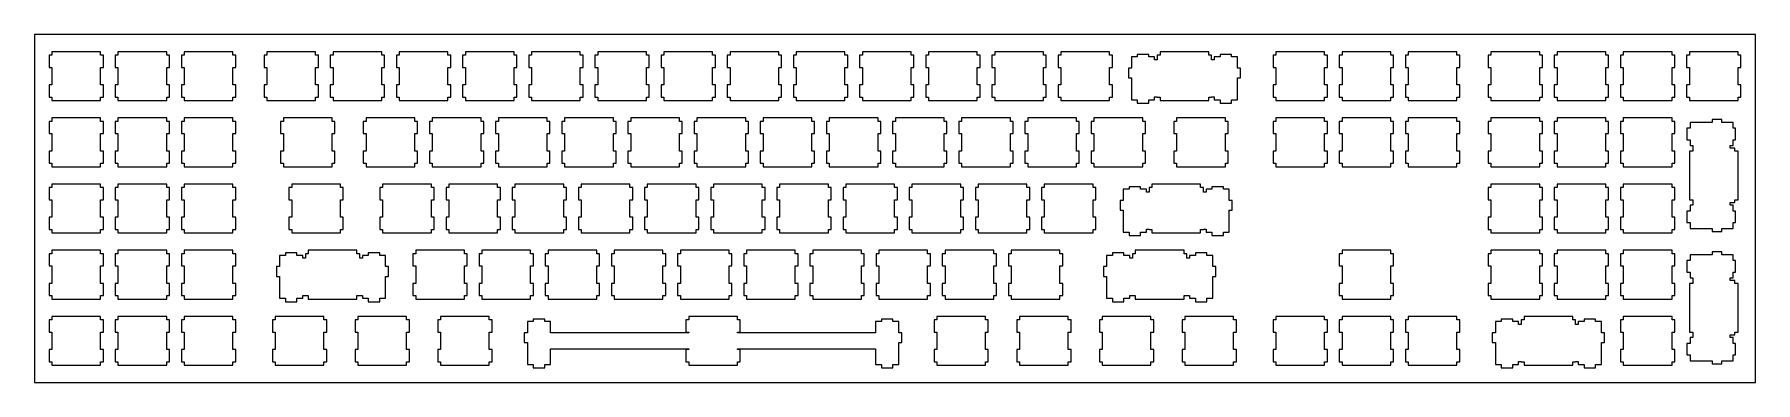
# Model space of a CAD drawing. Header units: millimetres. Extents: x 0 to 494, y 0 to 100.
import ezdxf

# ---------------------------------------------------------------- set-up
doc = ezdxf.new("R2010")
doc.units = ezdxf.units.MM
doc.layers.add('Layer1', color=7, linetype='CONTINUOUS')

msp = doc.modelspace()

# ---------------------------------------------------------------- linework, layer by layer
at = {"layer": 'Layer1'}
for points in [[(0, 0), (494.25, 0), (494.25, 100), (0, 100), (0, 0)], [(19, 82), (19.8, 82), (19.8, 85.5), (19, 85.5), (19, 90.5), (19.8, 90.5), (19.8, 94), (19, 94), (19, 95), (5, 95), (5, 94), (4.2, 94), (4.2, 90.5), (5, 90.5), (5, 85.5), (4.2, 85.5), (4.2, 82), (5, 82), (5, 81), (19, 81), (19, 82)], [(38, 82), (38.8, 82), (38.8, 85.5), (38, 85.5), (38, 90.5), (38.8, 90.5), (38.8, 94), (38, 94), (38, 95), (24, 95), (24, 94), (23.2, 94), (23.2, 90.5), (24, 90.5), (24, 85.5), (23.2, 85.5), (23.2, 82), (24, 82), (24, 81), (38, 81), (38, 82)], [(57, 82), (57.8, 82), (57.8, 85.5), (57, 85.5), (57, 90.5), (57.8, 90.5), (57.8, 94), (57, 94), (57, 95), (43, 95), (43, 94), (42.2, 94), (42.2, 90.5), (43, 90.5), (43, 85.5), (42.2, 85.5), (42.2, 82), (43, 82), (43, 81), (57, 81), (57, 82)], [(80.75, 82), (81.55, 82), (81.55, 85.5), (80.75, 85.5), (80.75, 90.5), (81.55, 90.5), (81.55, 94), (80.75, 94), (80.75, 95), (66.75, 95), (66.75, 94), (65.95, 94), (65.95, 90.5), (66.75, 90.5), (66.75, 85.5), (65.95, 85.5), (65.95, 82), (66.75, 82), (66.75, 81), (80.75, 81), (80.75, 82)], [(99.75, 82), (100.55, 82), (100.55, 85.5), (99.75, 85.5), (99.75, 90.5), (100.55, 90.5), (100.55, 94), (99.75, 94), (99.75, 95), (85.75, 95), (85.75, 94), (84.95, 94), (84.95, 90.5), (85.75, 90.5), (85.75, 85.5), (84.95, 85.5), (84.95, 82), (85.75, 82), (85.75, 81), (99.75, 81), (99.75, 82)], [(118.75, 82), (119.55, 82), (119.55, 85.5), (118.75, 85.5), (118.75, 90.5), (119.55, 90.5), (119.55, 94), (118.75, 94), (118.75, 95), (104.75, 95), (104.75, 94), (103.95, 94), (103.95, 90.5), (104.75, 90.5), (104.75, 85.5), (103.95, 85.5), (103.95, 82), (104.75, 82), (104.75, 81), (118.75, 81), (118.75, 82)], [(137.75, 82), (138.55, 82), (138.55, 85.5), (137.75, 85.5), (137.75, 90.5), (138.55, 90.5), (138.55, 94), (137.75, 94), (137.75, 95), (123.75, 95), (123.75, 94), (122.95, 94), (122.95, 90.5), (123.75, 90.5), (123.75, 85.5), (122.95, 85.5), (122.95, 82), (123.75, 82), (123.75, 81), (137.75, 81), (137.75, 82)], [(156.75, 82), (157.55, 82), (157.55, 85.5), (156.75, 85.5), (156.75, 90.5), (157.55, 90.5), (157.55, 94), (156.75, 94), (156.75, 95), (142.75, 95), (142.75, 94), (141.95, 94), (141.95, 90.5), (142.75, 90.5), (142.75, 85.5), (141.95, 85.5), (141.95, 82), (142.75, 82), (142.75, 81), (156.75, 81), (156.75, 82)], [(175.75, 82), (176.55, 82), (176.55, 85.5), (175.75, 85.5), (175.75, 90.5), (176.55, 90.5), (176.55, 94), (175.75, 94), (175.75, 95), (161.75, 95), (161.75, 94), (160.95, 94), (160.95, 90.5), (161.75, 90.5), (161.75, 85.5), (160.95, 85.5), (160.95, 82), (161.75, 82), (161.75, 81), (175.75, 81), (175.75, 82)], [(194.75, 82), (195.55, 82), (195.55, 85.5), (194.75, 85.5), (194.75, 90.5), (195.55, 90.5), (195.55, 94), (194.75, 94), (194.75, 95), (180.75, 95), (180.75, 94), (179.95, 94), (179.95, 90.5), (180.75, 90.5), (180.75, 85.5), (179.95, 85.5), (179.95, 82), (180.75, 82), (180.75, 81), (194.75, 81), (194.75, 82)], [(213.75, 82), (214.55, 82), (214.55, 85.5), (213.75, 85.5), (213.75, 90.5), (214.55, 90.5), (214.55, 94), (213.75, 94), (213.75, 95), (199.75, 95), (199.75, 94), (198.95, 94), (198.95, 90.5), (199.75, 90.5), (199.75, 85.5), (198.95, 85.5), (198.95, 82), (199.75, 82), (199.75, 81), (213.75, 81), (213.75, 82)], [(232.75, 82), (233.55, 82), (233.55, 85.5), (232.75, 85.5), (232.75, 90.5), (233.55, 90.5), (233.55, 94), (232.75, 94), (232.75, 95), (218.75, 95), (218.75, 94), (217.95, 94), (217.95, 90.5), (218.75, 90.5), (218.75, 85.5), (217.95, 85.5), (217.95, 82), (218.75, 82), (218.75, 81), (232.75, 81), (232.75, 82)], [(251.75, 82), (252.55, 82), (252.55, 85.5), (251.75, 85.5), (251.75, 90.5), (252.55, 90.5), (252.55, 94), (251.75, 94), (251.75, 95), (237.75, 95), (237.75, 94), (236.95, 94), (236.95, 90.5), (237.75, 90.5), (237.75, 85.5), (236.95, 85.5), (236.95, 82), (237.75, 82), (237.75, 81), (251.75, 81), (251.75, 82)], [(270.75, 82), (271.55, 82), (271.55, 85.5), (270.75, 85.5), (270.75, 90.5), (271.55, 90.5), (271.55, 94), (270.75, 94), (270.75, 95), (256.75, 95), (256.75, 94), (255.95, 94), (255.95, 90.5), (256.75, 90.5), (256.75, 85.5), (255.95, 85.5), (255.95, 82), (256.75, 82), (256.75, 81), (270.75, 81), (270.75, 82)], [(289.75, 82), (290.55, 82), (290.55, 85.5), (289.75, 85.5), (289.75, 90.5), (290.55, 90.5), (290.55, 94), (289.75, 94), (289.75, 95), (275.75, 95), (275.75, 94), (274.95, 94), (274.95, 90.5), (275.75, 90.5), (275.75, 85.5), (274.95, 85.5), (274.95, 82), (275.75, 82), (275.75, 81), (289.75, 81), (289.75, 82)], [(308.75, 82), (309.55, 82), (309.55, 85.5), (308.75, 85.5), (308.75, 90.5), (309.55, 90.5), (309.55, 94), (308.75, 94), (308.75, 95), (294.75, 95), (294.75, 94), (293.95, 94), (293.95, 90.5), (294.75, 90.5), (294.75, 85.5), (293.95, 85.5), (293.95, 82), (294.75, 82), (294.75, 81), (308.75, 81), (308.75, 82)], [(320, 81.23), (321.675, 81.23), (321.675, 82.03), (322.45, 82.03), (322.45, 82), (323.25, 82), (323.25, 81), (337.25, 81), (337.25, 82), (338.05, 82), (338.05, 82.03), (338.825, 82.03), (338.825, 81.23), (340.5, 81.23), (340.5, 80.238), (343.8, 80.238), (343.8, 81.23), (345.475, 81.23), (345.475, 87.5), (346.35, 87.5), (346.35, 90.3), (345.475, 90.3), (345.475, 93.53), (343.8, 93.53), (343.8, 94.238), (340.5, 94.238), (340.5, 93.53), (338.825, 93.53), (338.825, 92.73), (338.05, 92.73), (338.05, 94), (337.25, 94), (337.25, 95), (323.25, 95), (323.25, 94), (322.45, 94), (322.45, 92.73), (321.675, 92.73), (321.675, 93.53), (320, 93.53), (320, 94.238), (316.7, 94.238), (316.7, 93.53), (315.025, 93.53), (315.025, 90.3), (314.15, 90.3), (314.15, 87.5), (315.025, 87.5), (315.025, 81.23), (316.7, 81.23), (316.7, 80.238), (320, 80.238), (320, 81.23)], [(370.5, 82), (371.3, 82), (371.3, 85.5), (370.5, 85.5), (370.5, 90.5), (371.3, 90.5), (371.3, 94), (370.5, 94), (370.5, 95), (356.5, 95), (356.5, 94), (355.7, 94), (355.7, 90.5), (356.5, 90.5), (356.5, 85.5), (355.7, 85.5), (355.7, 82), (356.5, 82), (356.5, 81), (370.5, 81), (370.5, 82)], [(389.5, 82), (390.3, 82), (390.3, 85.5), (389.5, 85.5), (389.5, 90.5), (390.3, 90.5), (390.3, 94), (389.5, 94), (389.5, 95), (375.5, 95), (375.5, 94), (374.7, 94), (374.7, 90.5), (375.5, 90.5), (375.5, 85.5), (374.7, 85.5), (374.7, 82), (375.5, 82), (375.5, 81), (389.5, 81), (389.5, 82)], [(408.5, 82), (409.3, 82), (409.3, 85.5), (408.5, 85.5), (408.5, 90.5), (409.3, 90.5), (409.3, 94), (408.5, 94), (408.5, 95), (394.5, 95), (394.5, 94), (393.7, 94), (393.7, 90.5), (394.5, 90.5), (394.5, 85.5), (393.7, 85.5), (393.7, 82), (394.5, 82), (394.5, 81), (408.5, 81), (408.5, 82)], [(432.25, 82), (433.05, 82), (433.05, 85.5), (432.25, 85.5), (432.25, 90.5), (433.05, 90.5), (433.05, 94), (432.25, 94), (432.25, 95), (418.25, 95), (418.25, 94), (417.45, 94), (417.45, 90.5), (418.25, 90.5), (418.25, 85.5), (417.45, 85.5), (417.45, 82), (418.25, 82), (418.25, 81), (432.25, 81), (432.25, 82)], [(451.25, 82), (452.05, 82), (452.05, 85.5), (451.25, 85.5), (451.25, 90.5), (452.05, 90.5), (452.05, 94), (451.25, 94), (451.25, 95), (437.25, 95), (437.25, 94), (436.45, 94), (436.45, 90.5), (437.25, 90.5), (437.25, 85.5), (436.45, 85.5), (436.45, 82), (437.25, 82), (437.25, 81), (451.25, 81), (451.25, 82)], [(470.25, 82), (471.05, 82), (471.05, 85.5), (470.25, 85.5), (470.25, 90.5), (471.05, 90.5), (471.05, 94), (470.25, 94), (470.25, 95), (456.25, 95), (456.25, 94), (455.45, 94), (455.45, 90.5), (456.25, 90.5), (456.25, 85.5), (455.45, 85.5), (455.45, 82), (456.25, 82), (456.25, 81), (470.25, 81), (470.25, 82)], [(489.25, 82), (490.05, 82), (490.05, 85.5), (489.25, 85.5), (489.25, 90.5), (490.05, 90.5), (490.05, 94), (489.25, 94), (489.25, 95), (475.25, 95), (475.25, 94), (474.45, 94), (474.45, 90.5), (475.25, 90.5), (475.25, 85.5), (474.45, 85.5), (474.45, 82), (475.25, 82), (475.25, 81), (489.25, 81), (489.25, 82)], [(19, 63), (19.8, 63), (19.8, 66.5), (19, 66.5), (19, 71.5), (19.8, 71.5), (19.8, 75), (19, 75), (19, 76), (5, 76), (5, 75), (4.2, 75), (4.2, 71.5), (5, 71.5), (5, 66.5), (4.2, 66.5), (4.2, 63), (5, 63), (5, 62), (19, 62), (19, 63)], [(38, 63), (38.8, 63), (38.8, 66.5), (38, 66.5), (38, 71.5), (38.8, 71.5), (38.8, 75), (38, 75), (38, 76), (24, 76), (24, 75), (23.2, 75), (23.2, 71.5), (24, 71.5), (24, 66.5), (23.2, 66.5), (23.2, 63), (24, 63), (24, 62), (38, 62), (38, 63)], [(57, 63), (57.8, 63), (57.8, 66.5), (57, 66.5), (57, 71.5), (57.8, 71.5), (57.8, 75), (57, 75), (57, 76), (43, 76), (43, 75), (42.2, 75), (42.2, 71.5), (43, 71.5), (43, 66.5), (42.2, 66.5), (42.2, 63), (43, 63), (43, 62), (57, 62), (57, 63)], [(85.5, 63), (86.3, 63), (86.3, 66.5), (85.5, 66.5), (85.5, 71.5), (86.3, 71.5), (86.3, 75), (85.5, 75), (85.5, 76), (71.5, 76), (71.5, 75), (70.7, 75), (70.7, 71.5), (71.5, 71.5), (71.5, 66.5), (70.7, 66.5), (70.7, 63), (71.5, 63), (71.5, 62), (85.5, 62), (85.5, 63)], [(109.25, 63), (110.05, 63), (110.05, 66.5), (109.25, 66.5), (109.25, 71.5), (110.05, 71.5), (110.05, 75), (109.25, 75), (109.25, 76), (95.25, 76), (95.25, 75), (94.45, 75), (94.45, 71.5), (95.25, 71.5), (95.25, 66.5), (94.45, 66.5), (94.45, 63), (95.25, 63), (95.25, 62), (109.25, 62), (109.25, 63)], [(128.25, 63), (129.05, 63), (129.05, 66.5), (128.25, 66.5), (128.25, 71.5), (129.05, 71.5), (129.05, 75), (128.25, 75), (128.25, 76), (114.25, 76), (114.25, 75), (113.45, 75), (113.45, 71.5), (114.25, 71.5), (114.25, 66.5), (113.45, 66.5), (113.45, 63), (114.25, 63), (114.25, 62), (128.25, 62), (128.25, 63)], [(147.25, 63), (148.05, 63), (148.05, 66.5), (147.25, 66.5), (147.25, 71.5), (148.05, 71.5), (148.05, 75), (147.25, 75), (147.25, 76), (133.25, 76), (133.25, 75), (132.45, 75), (132.45, 71.5), (133.25, 71.5), (133.25, 66.5), (132.45, 66.5), (132.45, 63), (133.25, 63), (133.25, 62), (147.25, 62), (147.25, 63)], [(166.25, 63), (167.05, 63), (167.05, 66.5), (166.25, 66.5), (166.25, 71.5), (167.05, 71.5), (167.05, 75), (166.25, 75), (166.25, 76), (152.25, 76), (152.25, 75), (151.45, 75), (151.45, 71.5), (152.25, 71.5), (152.25, 66.5), (151.45, 66.5), (151.45, 63), (152.25, 63), (152.25, 62), (166.25, 62), (166.25, 63)], [(185.25, 63), (186.05, 63), (186.05, 66.5), (185.25, 66.5), (185.25, 71.5), (186.05, 71.5), (186.05, 75), (185.25, 75), (185.25, 76), (171.25, 76), (171.25, 75), (170.45, 75), (170.45, 71.5), (171.25, 71.5), (171.25, 66.5), (170.45, 66.5), (170.45, 63), (171.25, 63), (171.25, 62), (185.25, 62), (185.25, 63)], [(204.25, 63), (205.05, 63), (205.05, 66.5), (204.25, 66.5), (204.25, 71.5), (205.05, 71.5), (205.05, 75), (204.25, 75), (204.25, 76), (190.25, 76), (190.25, 75), (189.45, 75), (189.45, 71.5), (190.25, 71.5), (190.25, 66.5), (189.45, 66.5), (189.45, 63), (190.25, 63), (190.25, 62), (204.25, 62), (204.25, 63)], [(223.25, 63), (224.05, 63), (224.05, 66.5), (223.25, 66.5), (223.25, 71.5), (224.05, 71.5), (224.05, 75), (223.25, 75), (223.25, 76), (209.25, 76), (209.25, 75), (208.45, 75), (208.45, 71.5), (209.25, 71.5), (209.25, 66.5), (208.45, 66.5), (208.45, 63), (209.25, 63), (209.25, 62), (223.25, 62), (223.25, 63)], [(242.25, 63), (243.05, 63), (243.05, 66.5), (242.25, 66.5), (242.25, 71.5), (243.05, 71.5), (243.05, 75), (242.25, 75), (242.25, 76), (228.25, 76), (228.25, 75), (227.45, 75), (227.45, 71.5), (228.25, 71.5), (228.25, 66.5), (227.45, 66.5), (227.45, 63), (228.25, 63), (228.25, 62), (242.25, 62), (242.25, 63)], [(261.25, 63), (262.05, 63), (262.05, 66.5), (261.25, 66.5), (261.25, 71.5), (262.05, 71.5), (262.05, 75), (261.25, 75), (261.25, 76), (247.25, 76), (247.25, 75), (246.45, 75), (246.45, 71.5), (247.25, 71.5), (247.25, 66.5), (246.45, 66.5), (246.45, 63), (247.25, 63), (247.25, 62), (261.25, 62), (261.25, 63)], [(280.25, 63), (281.05, 63), (281.05, 66.5), (280.25, 66.5), (280.25, 71.5), (281.05, 71.5), (281.05, 75), (280.25, 75), (280.25, 76), (266.25, 76), (266.25, 75), (265.45, 75), (265.45, 71.5), (266.25, 71.5), (266.25, 66.5), (265.45, 66.5), (265.45, 63), (266.25, 63), (266.25, 62), (280.25, 62), (280.25, 63)], [(299.25, 63), (300.05, 63), (300.05, 66.5), (299.25, 66.5), (299.25, 71.5), (300.05, 71.5), (300.05, 75), (299.25, 75), (299.25, 76), (285.25, 76), (285.25, 75), (284.45, 75), (284.45, 71.5), (285.25, 71.5), (285.25, 66.5), (284.45, 66.5), (284.45, 63), (285.25, 63), (285.25, 62), (299.25, 62), (299.25, 63)], [(318.25, 63), (319.05, 63), (319.05, 66.5), (318.25, 66.5), (318.25, 71.5), (319.05, 71.5), (319.05, 75), (318.25, 75), (318.25, 76), (304.25, 76), (304.25, 75), (303.45, 75), (303.45, 71.5), (304.25, 71.5), (304.25, 66.5), (303.45, 66.5), (303.45, 63), (304.25, 63), (304.25, 62), (318.25, 62), (318.25, 63)], [(342, 63), (342.8, 63), (342.8, 66.5), (342, 66.5), (342, 71.5), (342.8, 71.5), (342.8, 75), (342, 75), (342, 76), (328, 76), (328, 75), (327.2, 75), (327.2, 71.5), (328, 71.5), (328, 66.5), (327.2, 66.5), (327.2, 63), (328, 63), (328, 62), (342, 62), (342, 63)], [(370.5, 63), (371.3, 63), (371.3, 66.5), (370.5, 66.5), (370.5, 71.5), (371.3, 71.5), (371.3, 75), (370.5, 75), (370.5, 76), (356.5, 76), (356.5, 75), (355.7, 75), (355.7, 71.5), (356.5, 71.5), (356.5, 66.5), (355.7, 66.5), (355.7, 63), (356.5, 63), (356.5, 62), (370.5, 62), (370.5, 63)], [(389.5, 63), (390.3, 63), (390.3, 66.5), (389.5, 66.5), (389.5, 71.5), (390.3, 71.5), (390.3, 75), (389.5, 75), (389.5, 76), (375.5, 76), (375.5, 75), (374.7, 75), (374.7, 71.5), (375.5, 71.5), (375.5, 66.5), (374.7, 66.5), (374.7, 63), (375.5, 63), (375.5, 62), (389.5, 62), (389.5, 63)], [(408.5, 63), (409.3, 63), (409.3, 66.5), (408.5, 66.5), (408.5, 71.5), (409.3, 71.5), (409.3, 75), (408.5, 75), (408.5, 76), (394.5, 76), (394.5, 75), (393.7, 75), (393.7, 71.5), (394.5, 71.5), (394.5, 66.5), (393.7, 66.5), (393.7, 63), (394.5, 63), (394.5, 62), (408.5, 62), (408.5, 63)], [(432.25, 63), (433.05, 63), (433.05, 66.5), (432.25, 66.5), (432.25, 71.5), (433.05, 71.5), (433.05, 75), (432.25, 75), (432.25, 76), (418.25, 76), (418.25, 75), (417.45, 75), (417.45, 71.5), (418.25, 71.5), (418.25, 66.5), (417.45, 66.5), (417.45, 63), (418.25, 63), (418.25, 62), (432.25, 62), (432.25, 63)], [(451.25, 63), (452.05, 63), (452.05, 66.5), (451.25, 66.5), (451.25, 71.5), (452.05, 71.5), (452.05, 75), (451.25, 75), (451.25, 76), (437.25, 76), (437.25, 75), (436.45, 75), (436.45, 71.5), (437.25, 71.5), (437.25, 66.5), (436.45, 66.5), (436.45, 63), (437.25, 63), (437.25, 62), (451.25, 62), (451.25, 63)], [(470.25, 63), (471.05, 63), (471.05, 66.5), (470.25, 66.5), (470.25, 71.5), (471.05, 71.5), (471.05, 75), (470.25, 75), (470.25, 76), (456.25, 76), (456.25, 75), (455.45, 75), (455.45, 71.5), (456.25, 71.5), (456.25, 66.5), (455.45, 66.5), (455.45, 63), (456.25, 63), (456.25, 62), (470.25, 62), (470.25, 63)], [(475.48, 69.75), (475.48, 68.075), (476.28, 68.075), (476.28, 67.3), (476.25, 67.3), (476.25, 66.5), (475.25, 66.5), (475.25, 52.5), (476.25, 52.5), (476.25, 51.7), (476.28, 51.7), (476.28, 50.925), (475.48, 50.925), (475.48, 49.25), (474.488, 49.25), (474.488, 45.95), (475.48, 45.95), (475.48, 44.275), (481.75, 44.275), (481.75, 43.4), (484.55, 43.4), (484.55, 44.275), (487.78, 44.275), (487.78, 45.95), (488.488, 45.95), (488.488, 49.25), (487.78, 49.25), (487.78, 50.925), (486.98, 50.925), (486.98, 51.7), (488.25, 51.7), (488.25, 52.5), (489.25, 52.5), (489.25, 66.5), (488.25, 66.5), (488.25, 67.3), (486.98, 67.3), (486.98, 68.075), (487.78, 68.075), (487.78, 69.75), (488.488, 69.75), (488.488, 73.05), (487.78, 73.05), (487.78, 74.725), (484.55, 74.725), (484.55, 75.6), (481.75, 75.6), (481.75, 74.725), (475.48, 74.725), (475.48, 73.05), (474.488, 73.05), (474.488, 69.75), (475.48, 69.75)], [(19, 44), (19.8, 44), (19.8, 47.5), (19, 47.5), (19, 52.5), (19.8, 52.5), (19.8, 56), (19, 56), (19, 57), (5, 57), (5, 56), (4.2, 56), (4.2, 52.5), (5, 52.5), (5, 47.5), (4.2, 47.5), (4.2, 44), (5, 44), (5, 43), (19, 43), (19, 44)], [(38, 44), (38.8, 44), (38.8, 47.5), (38, 47.5), (38, 52.5), (38.8, 52.5), (38.8, 56), (38, 56), (38, 57), (24, 57), (24, 56), (23.2, 56), (23.2, 52.5), (24, 52.5), (24, 47.5), (23.2, 47.5), (23.2, 44), (24, 44), (24, 43), (38, 43), (38, 44)], [(57, 44), (57.8, 44), (57.8, 47.5), (57, 47.5), (57, 52.5), (57.8, 52.5), (57.8, 56), (57, 56), (57, 57), (43, 57), (43, 56), (42.2, 56), (42.2, 52.5), (43, 52.5), (43, 47.5), (42.2, 47.5), (42.2, 44), (43, 44), (43, 43), (57, 43), (57, 44)], [(87.875, 44), (88.675, 44), (88.675, 47.5), (87.875, 47.5), (87.875, 52.5), (88.675, 52.5), (88.675, 56), (87.875, 56), (87.875, 57), (73.875, 57), (73.875, 56), (73.075, 56), (73.075, 52.5), (73.875, 52.5), (73.875, 47.5), (73.075, 47.5), (73.075, 44), (73.875, 44), (73.875, 43), (87.875, 43), (87.875, 44)], [(114, 44), (114.8, 44), (114.8, 47.5), (114, 47.5), (114, 52.5), (114.8, 52.5), (114.8, 56), (114, 56), (114, 57), (100, 57), (100, 56), (99.2, 56), (99.2, 52.5), (100, 52.5), (100, 47.5), (99.2, 47.5), (99.2, 44), (100, 44), (100, 43), (114, 43), (114, 44)], [(133, 44), (133.8, 44), (133.8, 47.5), (133, 47.5), (133, 52.5), (133.8, 52.5), (133.8, 56), (133, 56), (133, 57), (119, 57), (119, 56), (118.2, 56), (118.2, 52.5), (119, 52.5), (119, 47.5), (118.2, 47.5), (118.2, 44), (119, 44), (119, 43), (133, 43), (133, 44)], [(152, 44), (152.8, 44), (152.8, 47.5), (152, 47.5), (152, 52.5), (152.8, 52.5), (152.8, 56), (152, 56), (152, 57), (138, 57), (138, 56), (137.2, 56), (137.2, 52.5), (138, 52.5), (138, 47.5), (137.2, 47.5), (137.2, 44), (138, 44), (138, 43), (152, 43), (152, 44)], [(171, 44), (171.8, 44), (171.8, 47.5), (171, 47.5), (171, 52.5), (171.8, 52.5), (171.8, 56), (171, 56), (171, 57), (157, 57), (157, 56), (156.2, 56), (156.2, 52.5), (157, 52.5), (157, 47.5), (156.2, 47.5), (156.2, 44), (157, 44), (157, 43), (171, 43), (171, 44)], [(190, 44), (190.8, 44), (190.8, 47.5), (190, 47.5), (190, 52.5), (190.8, 52.5), (190.8, 56), (190, 56), (190, 57), (176, 57), (176, 56), (175.2, 56), (175.2, 52.5), (176, 52.5), (176, 47.5), (175.2, 47.5), (175.2, 44), (176, 44), (176, 43), (190, 43), (190, 44)], [(209, 44), (209.8, 44), (209.8, 47.5), (209, 47.5), (209, 52.5), (209.8, 52.5), (209.8, 56), (209, 56), (209, 57), (195, 57), (195, 56), (194.2, 56), (194.2, 52.5), (195, 52.5), (195, 47.5), (194.2, 47.5), (194.2, 44), (195, 44), (195, 43), (209, 43), (209, 44)], [(228, 44), (228.8, 44), (228.8, 47.5), (228, 47.5), (228, 52.5), (228.8, 52.5), (228.8, 56), (228, 56), (228, 57), (214, 57), (214, 56), (213.2, 56), (213.2, 52.5), (214, 52.5), (214, 47.5), (213.2, 47.5), (213.2, 44), (214, 44), (214, 43), (228, 43), (228, 44)], [(247, 44), (247.8, 44), (247.8, 47.5), (247, 47.5), (247, 52.5), (247.8, 52.5), (247.8, 56), (247, 56), (247, 57), (233, 57), (233, 56), (232.2, 56), (232.2, 52.5), (233, 52.5), (233, 47.5), (232.2, 47.5), (232.2, 44), (233, 44), (233, 43), (247, 43), (247, 44)], [(266, 44), (266.8, 44), (266.8, 47.5), (266, 47.5), (266, 52.5), (266.8, 52.5), (266.8, 56), (266, 56), (266, 57), (252, 57), (252, 56), (251.2, 56), (251.2, 52.5), (252, 52.5), (252, 47.5), (251.2, 47.5), (251.2, 44), (252, 44), (252, 43), (266, 43), (266, 44)], [(285, 44), (285.8, 44), (285.8, 47.5), (285, 47.5), (285, 52.5), (285.8, 52.5), (285.8, 56), (285, 56), (285, 57), (271, 57), (271, 56), (270.2, 56), (270.2, 52.5), (271, 52.5), (271, 47.5), (270.2, 47.5), (270.2, 44), (271, 44), (271, 43), (285, 43), (285, 44)], [(304, 44), (304.8, 44), (304.8, 47.5), (304, 47.5), (304, 52.5), (304.8, 52.5), (304.8, 56), (304, 56), (304, 57), (290, 57), (290, 56), (289.2, 56), (289.2, 52.5), (290, 52.5), (290, 47.5), (289.2, 47.5), (289.2, 44), (290, 44), (290, 43), (304, 43), (304, 44)], [(317.625, 43.23), (319.3, 43.23), (319.3, 44.03), (320.075, 44.03), (320.075, 44), (320.875, 44), (320.875, 43), (334.875, 43), (334.875, 44), (335.675, 44), (335.675, 44.03), (336.45, 44.03), (336.45, 43.23), (338.125, 43.23), (338.125, 42.238), (341.425, 42.238), (341.425, 43.23), (343.1, 43.23), (343.1, 49.5), (343.975, 49.5), (343.975, 52.3), (343.1, 52.3), (343.1, 55.53), (341.425, 55.53), (341.425, 56.238), (338.125, 56.238), (338.125, 55.53), (336.45, 55.53), (336.45, 54.73), (335.675, 54.73), (335.675, 56), (334.875, 56), (334.875, 57), (320.875, 57), (320.875, 56), (320.075, 56), (320.075, 54.73), (319.3, 54.73), (319.3, 55.53), (317.625, 55.53), (317.625, 56.238), (314.325, 56.238), (314.325, 55.53), (312.65, 55.53), (312.65, 52.3), (311.775, 52.3), (311.775, 49.5), (312.65, 49.5), (312.65, 43.23), (314.325, 43.23), (314.325, 42.238), (317.625, 42.238), (317.625, 43.23)], [(432.25, 44), (433.05, 44), (433.05, 47.5), (432.25, 47.5), (432.25, 52.5), (433.05, 52.5), (433.05, 56), (432.25, 56), (432.25, 57), (418.25, 57), (418.25, 56), (417.45, 56), (417.45, 52.5), (418.25, 52.5), (418.25, 47.5), (417.45, 47.5), (417.45, 44), (418.25, 44), (418.25, 43), (432.25, 43), (432.25, 44)], [(451.25, 44), (452.05, 44), (452.05, 47.5), (451.25, 47.5), (451.25, 52.5), (452.05, 52.5), (452.05, 56), (451.25, 56), (451.25, 57), (437.25, 57), (437.25, 56), (436.45, 56), (436.45, 52.5), (437.25, 52.5), (437.25, 47.5), (436.45, 47.5), (436.45, 44), (437.25, 44), (437.25, 43), (451.25, 43), (451.25, 44)], [(470.25, 44), (471.05, 44), (471.05, 47.5), (470.25, 47.5), (470.25, 52.5), (471.05, 52.5), (471.05, 56), (470.25, 56), (470.25, 57), (456.25, 57), (456.25, 56), (455.45, 56), (455.45, 52.5), (456.25, 52.5), (456.25, 47.5), (455.45, 47.5), (455.45, 44), (456.25, 44), (456.25, 43), (470.25, 43), (470.25, 44)], [(19, 25), (19.8, 25), (19.8, 28.5), (19, 28.5), (19, 33.5), (19.8, 33.5), (19.8, 37), (19, 37), (19, 38), (5, 38), (5, 37), (4.2, 37), (4.2, 33.5), (5, 33.5), (5, 28.5), (4.2, 28.5), (4.2, 25), (5, 25), (5, 24), (19, 24), (19, 25)], [(38, 25), (38.8, 25), (38.8, 28.5), (38, 28.5), (38, 33.5), (38.8, 33.5), (38.8, 37), (38, 37), (38, 38), (24, 38), (24, 37), (23.2, 37), (23.2, 33.5), (24, 33.5), (24, 28.5), (23.2, 28.5), (23.2, 25), (24, 25), (24, 24), (38, 24), (38, 25)], [(57, 25), (57.8, 25), (57.8, 28.5), (57, 28.5), (57, 33.5), (57.8, 33.5), (57.8, 37), (57, 37), (57, 38), (43, 38), (43, 37), (42.2, 37), (42.2, 33.5), (43, 33.5), (43, 28.5), (42.2, 28.5), (42.2, 25), (43, 25), (43, 24), (57, 24), (57, 25)], [(75.375, 24.23), (77.05, 24.23), (77.05, 25.03), (77.825, 25.03), (77.825, 25), (78.625, 25), (78.625, 24), (92.625, 24), (92.625, 25), (93.425, 25), (93.425, 25.03), (94.2, 25.03), (94.2, 24.23), (95.875, 24.23), (95.875, 23.238), (99.175, 23.238), (99.175, 24.23), (100.85, 24.23), (100.85, 30.5), (101.725, 30.5), (101.725, 33.3), (100.85, 33.3), (100.85, 36.53), (99.175, 36.53), (99.175, 37.238), (95.875, 37.238), (95.875, 36.53), (94.2, 36.53), (94.2, 35.73), (93.425, 35.73), (93.425, 37), (92.625, 37), (92.625, 38), (78.625, 38), (78.625, 37), (77.825, 37), (77.825, 35.73), (77.05, 35.73), (77.05, 36.53), (75.375, 36.53), (75.375, 37.238), (72.075, 37.238), (72.075, 36.53), (70.4, 36.53), (70.4, 33.3), (69.525, 33.3), (69.525, 30.5), (70.4, 30.5), (70.4, 24.23), (72.075, 24.23), (72.075, 23.238), (75.375, 23.238), (75.375, 24.23)], [(123.5, 25), (124.3, 25), (124.3, 28.5), (123.5, 28.5), (123.5, 33.5), (124.3, 33.5), (124.3, 37), (123.5, 37), (123.5, 38), (109.5, 38), (109.5, 37), (108.7, 37), (108.7, 33.5), (109.5, 33.5), (109.5, 28.5), (108.7, 28.5), (108.7, 25), (109.5, 25), (109.5, 24), (123.5, 24), (123.5, 25)], [(142.5, 25), (143.3, 25), (143.3, 28.5), (142.5, 28.5), (142.5, 33.5), (143.3, 33.5), (143.3, 37), (142.5, 37), (142.5, 38), (128.5, 38), (128.5, 37), (127.7, 37), (127.7, 33.5), (128.5, 33.5), (128.5, 28.5), (127.7, 28.5), (127.7, 25), (128.5, 25), (128.5, 24), (142.5, 24), (142.5, 25)], [(161.5, 25), (162.3, 25), (162.3, 28.5), (161.5, 28.5), (161.5, 33.5), (162.3, 33.5), (162.3, 37), (161.5, 37), (161.5, 38), (147.5, 38), (147.5, 37), (146.7, 37), (146.7, 33.5), (147.5, 33.5), (147.5, 28.5), (146.7, 28.5), (146.7, 25), (147.5, 25), (147.5, 24), (161.5, 24), (161.5, 25)], [(180.5, 25), (181.3, 25), (181.3, 28.5), (180.5, 28.5), (180.5, 33.5), (181.3, 33.5), (181.3, 37), (180.5, 37), (180.5, 38), (166.5, 38), (166.5, 37), (165.7, 37), (165.7, 33.5), (166.5, 33.5), (166.5, 28.5), (165.7, 28.5), (165.7, 25), (166.5, 25), (166.5, 24), (180.5, 24), (180.5, 25)], [(199.5, 25), (200.3, 25), (200.3, 28.5), (199.5, 28.5), (199.5, 33.5), (200.3, 33.5), (200.3, 37), (199.5, 37), (199.5, 38), (185.5, 38), (185.5, 37), (184.7, 37), (184.7, 33.5), (185.5, 33.5), (185.5, 28.5), (184.7, 28.5), (184.7, 25), (185.5, 25), (185.5, 24), (199.5, 24), (199.5, 25)], [(218.5, 25), (219.3, 25), (219.3, 28.5), (218.5, 28.5), (218.5, 33.5), (219.3, 33.5), (219.3, 37), (218.5, 37), (218.5, 38), (204.5, 38), (204.5, 37), (203.7, 37), (203.7, 33.5), (204.5, 33.5), (204.5, 28.5), (203.7, 28.5), (203.7, 25), (204.5, 25), (204.5, 24), (218.5, 24), (218.5, 25)], [(237.5, 25), (238.3, 25), (238.3, 28.5), (237.5, 28.5), (237.5, 33.5), (238.3, 33.5), (238.3, 37), (237.5, 37), (237.5, 38), (223.5, 38), (223.5, 37), (222.7, 37), (222.7, 33.5), (223.5, 33.5), (223.5, 28.5), (222.7, 28.5), (222.7, 25), (223.5, 25), (223.5, 24), (237.5, 24), (237.5, 25)], [(256.5, 25), (257.3, 25), (257.3, 28.5), (256.5, 28.5), (256.5, 33.5), (257.3, 33.5), (257.3, 37), (256.5, 37), (256.5, 38), (242.5, 38), (242.5, 37), (241.7, 37), (241.7, 33.5), (242.5, 33.5), (242.5, 28.5), (241.7, 28.5), (241.7, 25), (242.5, 25), (242.5, 24), (256.5, 24), (256.5, 25)], [(275.5, 25), (276.3, 25), (276.3, 28.5), (275.5, 28.5), (275.5, 33.5), (276.3, 33.5), (276.3, 37), (275.5, 37), (275.5, 38), (261.5, 38), (261.5, 37), (260.7, 37), (260.7, 33.5), (261.5, 33.5), (261.5, 28.5), (260.7, 28.5), (260.7, 25), (261.5, 25), (261.5, 24), (275.5, 24), (275.5, 25)], [(294.5, 25), (295.3, 25), (295.3, 28.5), (294.5, 28.5), (294.5, 33.5), (295.3, 33.5), (295.3, 37), (294.5, 37), (294.5, 38), (280.5, 38), (280.5, 37), (279.7, 37), (279.7, 33.5), (280.5, 33.5), (280.5, 28.5), (279.7, 28.5), (279.7, 25), (280.5, 25), (280.5, 24), (294.5, 24), (294.5, 25)], [(312.875, 24.23), (314.55, 24.23), (314.55, 25.03), (315.325, 25.03), (315.325, 25), (316.125, 25), (316.125, 24), (330.125, 24), (330.125, 25), (330.925, 25), (330.925, 25.03), (331.7, 25.03), (331.7, 24.23), (333.375, 24.23), (333.375, 23.238), (336.675, 23.238), (336.675, 24.23), (338.35, 24.23), (338.35, 30.5), (339.225, 30.5), (339.225, 33.3), (338.35, 33.3), (338.35, 36.53), (336.675, 36.53), (336.675, 37.238), (333.375, 37.238), (333.375, 36.53), (331.7, 36.53), (331.7, 35.73), (330.925, 35.73), (330.925, 37), (330.125, 37), (330.125, 38), (316.125, 38), (316.125, 37), (315.325, 37), (315.325, 35.73), (314.55, 35.73), (314.55, 36.53), (312.875, 36.53), (312.875, 37.238), (309.575, 37.238), (309.575, 36.53), (307.9, 36.53), (307.9, 33.3), (307.025, 33.3), (307.025, 30.5), (307.9, 30.5), (307.9, 24.23), (309.575, 24.23), (309.575, 23.238), (312.875, 23.238), (312.875, 24.23)], [(389.5, 25), (390.3, 25), (390.3, 28.5), (389.5, 28.5), (389.5, 33.5), (390.3, 33.5), (390.3, 37), (389.5, 37), (389.5, 38), (375.5, 38), (375.5, 37), (374.7, 37), (374.7, 33.5), (375.5, 33.5), (375.5, 28.5), (374.7, 28.5), (374.7, 25), (375.5, 25), (375.5, 24), (389.5, 24), (389.5, 25)], [(432.25, 25), (433.05, 25), (433.05, 28.5), (432.25, 28.5), (432.25, 33.5), (433.05, 33.5), (433.05, 37), (432.25, 37), (432.25, 38), (418.25, 38), (418.25, 37), (417.45, 37), (417.45, 33.5), (418.25, 33.5), (418.25, 28.5), (417.45, 28.5), (417.45, 25), (418.25, 25), (418.25, 24), (432.25, 24), (432.25, 25)], [(451.25, 25), (452.05, 25), (452.05, 28.5), (451.25, 28.5), (451.25, 33.5), (452.05, 33.5), (452.05, 37), (451.25, 37), (451.25, 38), (437.25, 38), (437.25, 37), (436.45, 37), (436.45, 33.5), (437.25, 33.5), (437.25, 28.5), (436.45, 28.5), (436.45, 25), (437.25, 25), (437.25, 24), (451.25, 24), (451.25, 25)], [(470.25, 25), (471.05, 25), (471.05, 28.5), (470.25, 28.5), (470.25, 33.5), (471.05, 33.5), (471.05, 37), (470.25, 37), (470.25, 38), (456.25, 38), (456.25, 37), (455.45, 37), (455.45, 33.5), (456.25, 33.5), (456.25, 28.5), (455.45, 28.5), (455.45, 25), (456.25, 25), (456.25, 24), (470.25, 24), (470.25, 25)], [(475.48, 31.75), (475.48, 30.075), (476.28, 30.075), (476.28, 29.3), (476.25, 29.3), (476.25, 28.5), (475.25, 28.5), (475.25, 14.5), (476.25, 14.5), (476.25, 13.7), (476.28, 13.7), (476.28, 12.925), (475.48, 12.925), (475.48, 11.25), (474.488, 11.25), (474.488, 7.95), (475.48, 7.95), (475.48, 6.275), (481.75, 6.275), (481.75, 5.4), (484.55, 5.4), (484.55, 6.275), (487.78, 6.275), (487.78, 7.95), (488.488, 7.95), (488.488, 11.25), (487.78, 11.25), (487.78, 12.925), (486.98, 12.925), (486.98, 13.7), (488.25, 13.7), (488.25, 14.5), (489.25, 14.5), (489.25, 28.5), (488.25, 28.5), (488.25, 29.3), (486.98, 29.3), (486.98, 30.075), (487.78, 30.075), (487.78, 31.75), (488.488, 31.75), (488.488, 35.05), (487.78, 35.05), (487.78, 36.725), (484.55, 36.725), (484.55, 37.6), (481.75, 37.6), (481.75, 36.725), (475.48, 36.725), (475.48, 35.05), (474.488, 35.05), (474.488, 31.75), (475.48, 31.75)], [(19, 6), (19.8, 6), (19.8, 9.5), (19, 9.5), (19, 14.5), (19.8, 14.5), (19.8, 18), (19, 18), (19, 19), (5, 19), (5, 18), (4.2, 18), (4.2, 14.5), (5, 14.5), (5, 9.5), (4.2, 9.5), (4.2, 6), (5, 6), (5, 5), (19, 5), (19, 6)], [(38, 6), (38.8, 6), (38.8, 9.5), (38, 9.5), (38, 14.5), (38.8, 14.5), (38.8, 18), (38, 18), (38, 19), (24, 19), (24, 18), (23.2, 18), (23.2, 14.5), (24, 14.5), (24, 9.5), (23.2, 9.5), (23.2, 6), (24, 6), (24, 5), (38, 5), (38, 6)], [(57, 6), (57.8, 6), (57.8, 9.5), (57, 9.5), (57, 14.5), (57.8, 14.5), (57.8, 18), (57, 18), (57, 19), (43, 19), (43, 18), (42.2, 18), (42.2, 14.5), (43, 14.5), (43, 9.5), (42.2, 9.5), (42.2, 6), (43, 6), (43, 5), (57, 5), (57, 6)], [(83.125, 6), (83.925, 6), (83.925, 9.5), (83.125, 9.5), (83.125, 14.5), (83.925, 14.5), (83.925, 18), (83.125, 18), (83.125, 19), (69.125, 19), (69.125, 18), (68.325, 18), (68.325, 14.5), (69.125, 14.5), (69.125, 9.5), (68.325, 9.5), (68.325, 6), (69.125, 6), (69.125, 5), (83.125, 5), (83.125, 6)], [(106.875, 6), (107.675, 6), (107.675, 9.5), (106.875, 9.5), (106.875, 14.5), (107.675, 14.5), (107.675, 18), (106.875, 18), (106.875, 19), (92.875, 19), (92.875, 18), (92.075, 18), (92.075, 14.5), (92.875, 14.5), (92.875, 9.5), (92.075, 9.5), (92.075, 6), (92.875, 6), (92.875, 5), (106.875, 5), (106.875, 6)], [(130.625, 6), (131.425, 6), (131.425, 9.5), (130.625, 9.5), (130.625, 14.5), (131.425, 14.5), (131.425, 18), (130.625, 18), (130.625, 19), (116.625, 19), (116.625, 18), (115.825, 18), (115.825, 14.5), (116.625, 14.5), (116.625, 9.5), (115.825, 9.5), (115.825, 6), (116.625, 6), (116.625, 5), (130.625, 5), (130.625, 6)], [(146.525, 5.23), (148.2, 5.23), (148.2, 9.7), (187.875, 9.7), (187.875, 9.5), (187.075, 9.5), (187.075, 6), (187.875, 6), (187.875, 5), (201.875, 5), (201.875, 6), (202.675, 6), (202.675, 9.5), (201.875, 9.5), (201.875, 9.7), (241.55, 9.7), (241.55, 5.23), (243.225, 5.23), (243.225, 4.238), (246.525, 4.238), (246.525, 5.23), (248.2, 5.23), (248.2, 11.5), (249.1, 11.5), (249.1, 14.3), (248.2, 14.3), (248.2, 17.53), (246.525, 17.53), (246.525, 18.238), (243.225, 18.238), (243.225, 17.53), (241.55, 17.53), (241.55, 14.3), (201.875, 14.3), (201.875, 14.5), (202.675, 14.5), (202.675, 18), (201.875, 18), (201.875, 19), (187.875, 19), (187.875, 18), (187.075, 18), (187.075, 14.5), (187.875, 14.5), (187.875, 14.3), (148.2, 14.3), (148.2, 17.53), (146.525, 17.53), (146.525, 18.238), (143.225, 18.238), (143.225, 17.53), (141.55, 17.53), (141.55, 14.3), (140.65, 14.3), (140.65, 11.5), (141.55, 11.5), (141.55, 5.23), (143.225, 5.23), (143.225, 4.238), (146.525, 4.238), (146.525, 5.23)], [(273.125, 6), (273.925, 6), (273.925, 9.5), (273.125, 9.5), (273.125, 14.5), (273.925, 14.5), (273.925, 18), (273.125, 18), (273.125, 19), (259.125, 19), (259.125, 18), (258.325, 18), (258.325, 14.5), (259.125, 14.5), (259.125, 9.5), (258.325, 9.5), (258.325, 6), (259.125, 6), (259.125, 5), (273.125, 5), (273.125, 6)], [(296.875, 6), (297.675, 6), (297.675, 9.5), (296.875, 9.5), (296.875, 14.5), (297.675, 14.5), (297.675, 18), (296.875, 18), (296.875, 19), (282.875, 19), (282.875, 18), (282.075, 18), (282.075, 14.5), (282.875, 14.5), (282.875, 9.5), (282.075, 9.5), (282.075, 6), (282.875, 6), (282.875, 5), (296.875, 5), (296.875, 6)], [(320.625, 6), (321.425, 6), (321.425, 9.5), (320.625, 9.5), (320.625, 14.5), (321.425, 14.5), (321.425, 18), (320.625, 18), (320.625, 19), (306.625, 19), (306.625, 18), (305.825, 18), (305.825, 14.5), (306.625, 14.5), (306.625, 9.5), (305.825, 9.5), (305.825, 6), (306.625, 6), (306.625, 5), (320.625, 5), (320.625, 6)], [(344.375, 6), (345.175, 6), (345.175, 9.5), (344.375, 9.5), (344.375, 14.5), (345.175, 14.5), (345.175, 18), (344.375, 18), (344.375, 19), (330.375, 19), (330.375, 18), (329.575, 18), (329.575, 14.5), (330.375, 14.5), (330.375, 9.5), (329.575, 9.5), (329.575, 6), (330.375, 6), (330.375, 5), (344.375, 5), (344.375, 6)], [(370.5, 6), (371.3, 6), (371.3, 9.5), (370.5, 9.5), (370.5, 14.5), (371.3, 14.5), (371.3, 18), (370.5, 18), (370.5, 19), (356.5, 19), (356.5, 18), (355.7, 18), (355.7, 14.5), (356.5, 14.5), (356.5, 9.5), (355.7, 9.5), (355.7, 6), (356.5, 6), (356.5, 5), (370.5, 5), (370.5, 6)], [(389.5, 6), (390.3, 6), (390.3, 9.5), (389.5, 9.5), (389.5, 14.5), (390.3, 14.5), (390.3, 18), (389.5, 18), (389.5, 19), (375.5, 19), (375.5, 18), (374.7, 18), (374.7, 14.5), (375.5, 14.5), (375.5, 9.5), (374.7, 9.5), (374.7, 6), (375.5, 6), (375.5, 5), (389.5, 5), (389.5, 6)], [(408.5, 6), (409.3, 6), (409.3, 9.5), (408.5, 9.5), (408.5, 14.5), (409.3, 14.5), (409.3, 18), (408.5, 18), (408.5, 19), (394.5, 19), (394.5, 18), (393.7, 18), (393.7, 14.5), (394.5, 14.5), (394.5, 9.5), (393.7, 9.5), (393.7, 6), (394.5, 6), (394.5, 5), (408.5, 5), (408.5, 6)], [(424.5, 5.23), (426.175, 5.23), (426.175, 6.03), (426.95, 6.03), (426.95, 6), (427.75, 6), (427.75, 5), (441.75, 5), (441.75, 6), (442.55, 6), (442.55, 6.03), (443.325, 6.03), (443.325, 5.23), (445, 5.23), (445, 4.238), (448.3, 4.238), (448.3, 5.23), (449.975, 5.23), (449.975, 11.5), (450.85, 11.5), (450.85, 14.3), (449.975, 14.3), (449.975, 17.53), (448.3, 17.53), (448.3, 18.238), (445, 18.238), (445, 17.53), (443.325, 17.53), (443.325, 16.73), (442.55, 16.73), (442.55, 18), (441.75, 18), (441.75, 19), (427.75, 19), (427.75, 18), (426.95, 18), (426.95, 16.73), (426.175, 16.73), (426.175, 17.53), (424.5, 17.53), (424.5, 18.238), (421.2, 18.238), (421.2, 17.53), (419.525, 17.53), (419.525, 14.3), (418.65, 14.3), (418.65, 11.5), (419.525, 11.5), (419.525, 5.23), (421.2, 5.23), (421.2, 4.238), (424.5, 4.238), (424.5, 5.23)], [(470.25, 6), (471.05, 6), (471.05, 9.5), (470.25, 9.5), (470.25, 14.5), (471.05, 14.5), (471.05, 18), (470.25, 18), (470.25, 19), (456.25, 19), (456.25, 18), (455.45, 18), (455.45, 14.5), (456.25, 14.5), (456.25, 9.5), (455.45, 9.5), (455.45, 6), (456.25, 6), (456.25, 5), (470.25, 5), (470.25, 6)]]:
    msp.add_lwpolyline(points, close=True, dxfattribs=at)

doc.saveas('drawing.dxf')
